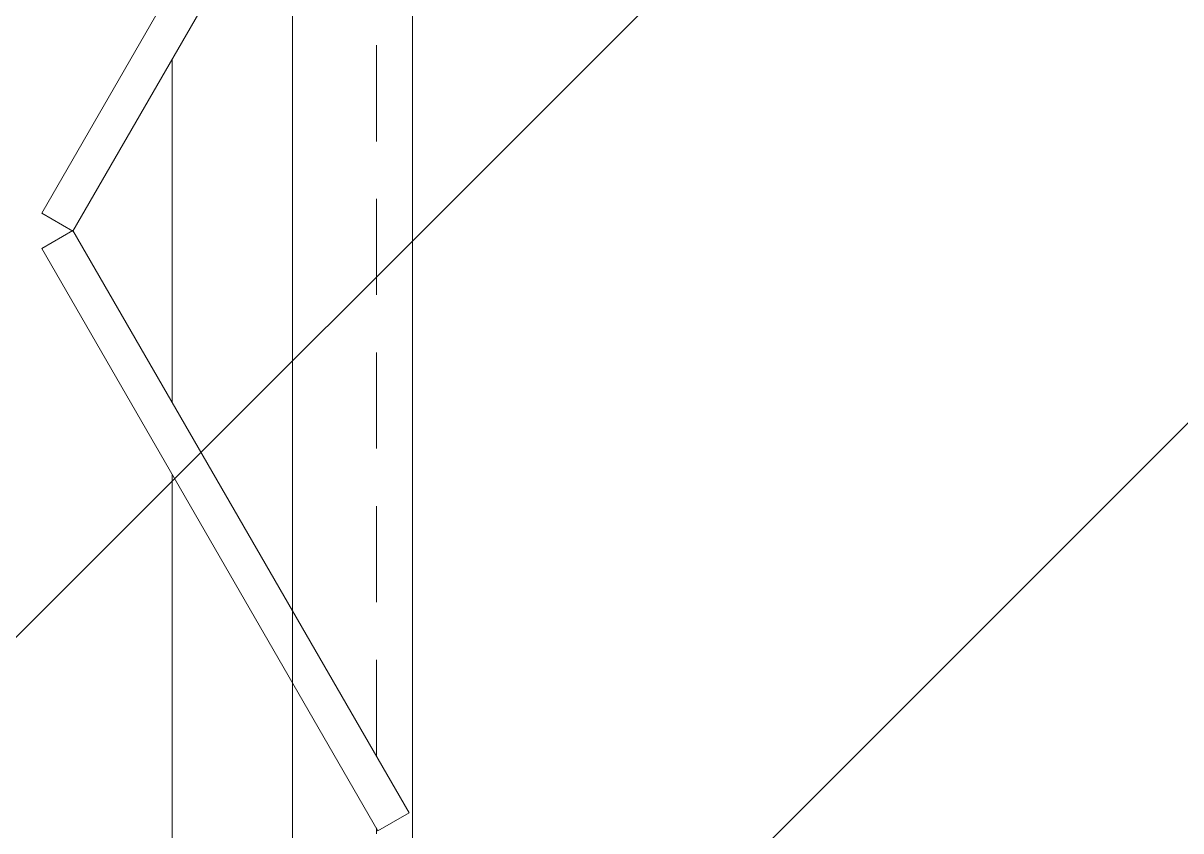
# Model space of a CAD drawing. Header units: millimetres. Extents: x -249154 to 415037, y -45458 to 354837.
# Drawn here: x 56164 to 58574, y 1918 to 3601 of the extents above; entities that cross this region are included whole.
import ezdxf

# ---------------------------------------------------------------- set-up
doc = ezdxf.new("R2010")
doc.units = ezdxf.units.MM
doc.linetypes.add('200_ШТРИХ__ш1_п0_6_', pattern=[320, 200, -120])
for name, color, linetype, lineweight in [('4.1) Дм уборка мусора НЗ 2', 20, 'Continuous', 35), ('A-FLOR', 7, 'Continuous', 9), ('Оси', 7, 'Continuous', 9)]:
    doc.layers.add(name, color=color, linetype=linetype, lineweight=lineweight)
for name, color, linetype, lineweight, true_color in [('A-DOOR-1', 7, 'Continuous', 5, 0xc0c0c0), ('A-DOOR-3', 7, '200_ШТРИХ__ш1_п0_6_', 5, 0xc0c0c0), ('A-DOOR-FRAM-1', 7, 'Continuous', 5, 0xc0c0c0)]:
    doc.layers.add(name, color=color, linetype=linetype, lineweight=lineweight, true_color=true_color)

# ---------------------------------------------------------------- blocks, each defined once
blk = doc.blocks.new('DOR__перегородка__Прямоугольная - ТП-3_ Вн_ДПГ_6820х3300h-19315679-Объем проектирования 1 этажа')
at = {"layer": 'A-DOOR-3'}
for p, q in [((1814.5, 75), (1826.7, 75)), ((1976.7, 75), (4163.8, 75)), ((266.1, 0), (6816.1, 0))]:
    blk.add_line(p, q, dxfattribs=at)
at = {"layer": 'A-DOOR-FRAM-1'}
for p, q in [((1820.9, 71.7), (3033.3, 771.8)), ((3033.3, 771.8), (3070.8, 706.9)), ((3069.7, 706.9), (3107.3, 771.8)), ((3107.3, 771.8), (4319.6, 71.7)), ((3070.8, 706.9), (1858.4, 6.7)), ((4282.1, 6.7), (3069.7, 706.9)), ((1858.4, 6.7), (1820.9, 71.7))]:
    blk.add_line(p, q, dxfattribs=at)

msp = doc.modelspace()

# ---------------------------------------------------------------- hatches: boundary and pattern name
at = {"layer": '4.1) Дм уборка мусора НЗ 2'}
h = msp.add_hatch(dxfattribs=at)
h.set_pattern_fill('ANSI31', color=1, scale=444)
h.paths.add_polyline_path([(65390.1, 7265.9), (62282.7, 7265.9), (62282.7, 6933.9), (60907.8, 6933.9), (60907.8, 7265.9), (56995.7, 7265.9), (56995.7, 6912.9), (55366.7, 6933.9), (55366.7, 7265.9), (53782.7, 7265.9), (53782.7, 6912.9), (51953.7, 6912.9), (51953.7, 7265.9), (47949.2, 7265.9), (47949.2, -13), (65390.1, -13)])

# ---------------------------------------------------------------- linework, layer by layer
at = {"layer": 'A-FLOR'}
for p, q in [((56974.7, 6913.9), (56974.7, 363.9)), ((56474.7, 2810.4), (56474.7, 3525.7)), ((56474.7, 1176.3), (56474.7, 2660.4))]:
    msp.add_line(p, q, dxfattribs=at)
at = {"layer": 'Оси'}
msp.add_lwpolyline([(56724.7, -2042.3), (56724.7, 2957.7), (56724.7, 22262), (56724.7, 27262)], dxfattribs=at)

# ---------------------------------------------------------------- block references
at = {"layer": 'A-DOOR-1', "rotation": 89.99999999999955}
msp.add_blockref('DOR__перегородка__Прямоугольная - ТП-3_ Вн_ДПГ_6820х3300h-19315679-Объем проектирования 1 этажа', (56974.7, 97.8), dxfattribs=at)

doc.saveas('drawing.dxf')
